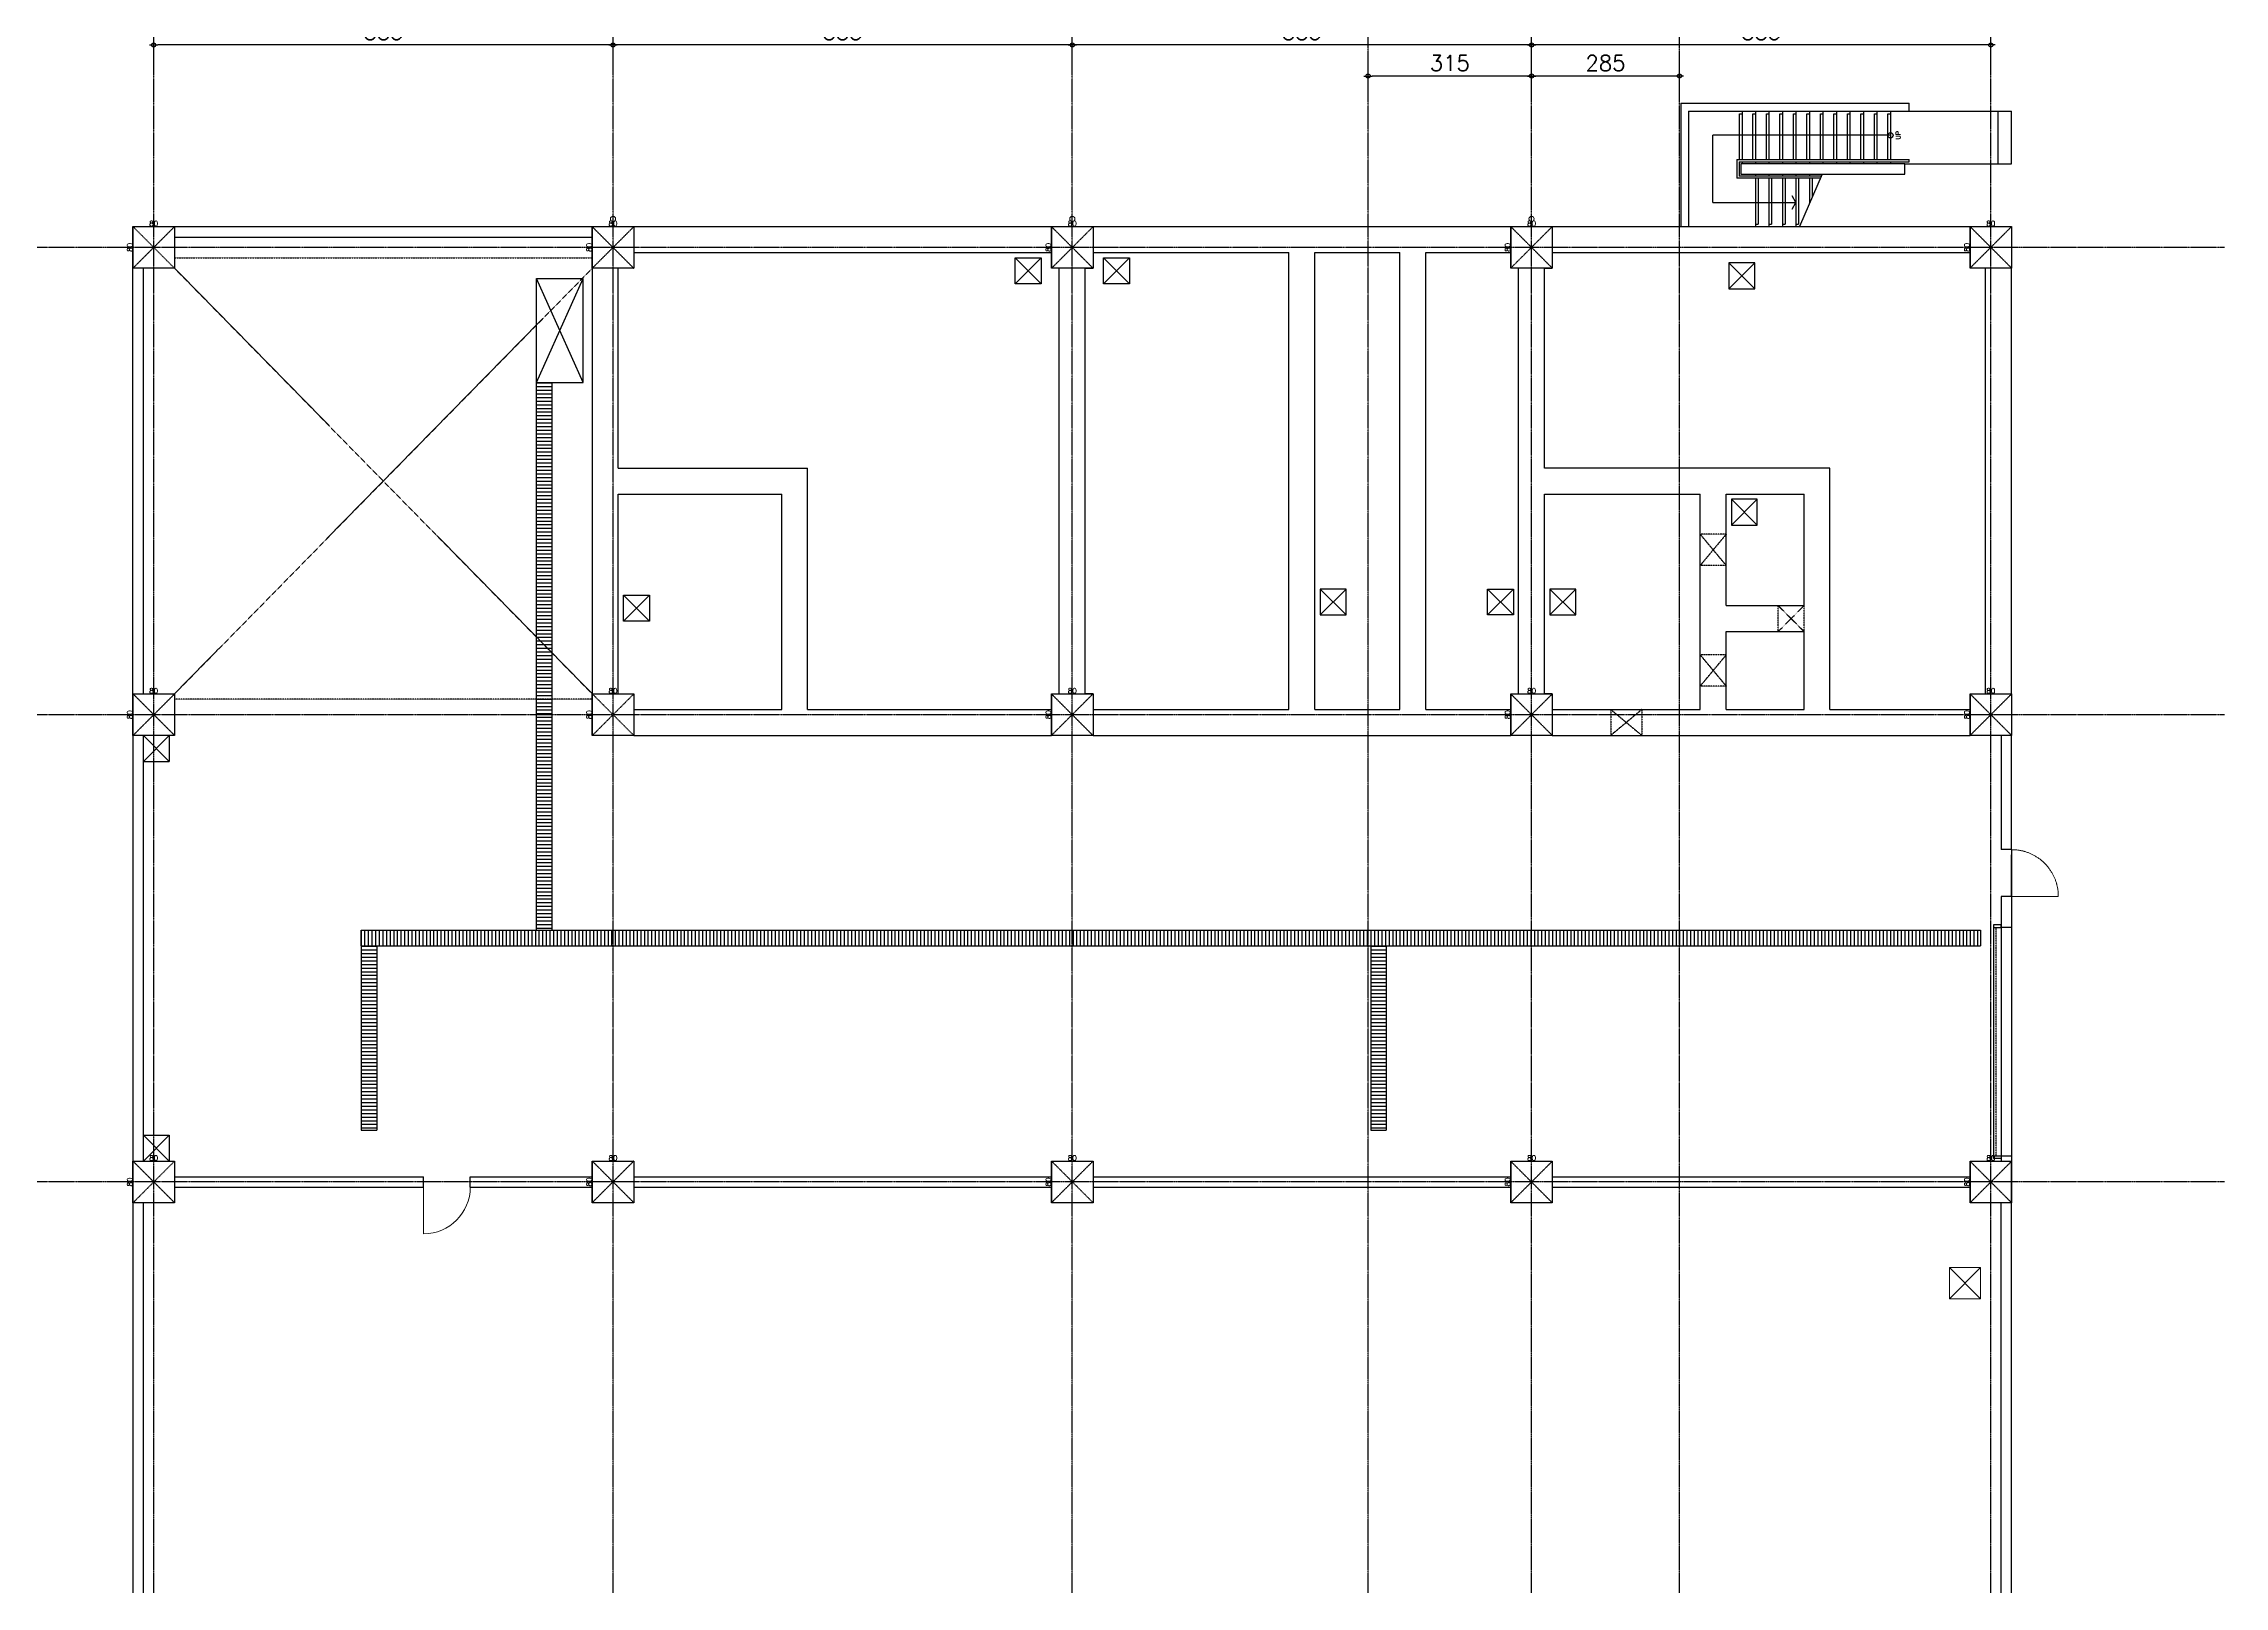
# Model space of a CAD drawing. Header units: millimetres. Extents: x -21841 to 195597, y -1659 to 112111.
# Drawn here: x -5372 to -1170, y 2211 to 5182 of the extents above; entities that cross this region are included whole.
import ezdxf
from ezdxf.enums import TextEntityAlignment as Align

# ---------------------------------------------------------------- set-up
doc = ezdxf.new("R2010")
doc.units = ezdxf.units.MM
for name, pattern in [('X-CUB2-L10$0$COL-CEN-LIN', [3.25, 2.5, -0.25, 0.25, -0.25]), ('X-CUB2-L10$0$H12設備棟1F$0$HIDDEN', [0.375, 0.25, -0.125]), ('X-CUB2-L10$0$HIDDEN', [0.3, 0.2, -0.1])]:
    doc.linetypes.add(name, pattern=pattern)
for name, color, linetype in [('0-FMCS', 6, 'Continuous'), ('X-CUB2-L10$0$0-arr', 8, 'Continuous'), ('X-CUB2-L10$0$12', 8, 'Continuous'), ('X-CUB2-L10$0$BEAM', 8, 'Continuous'), ('X-CUB2-L10$0$CCL', 8, 'X-CUB2-L10$0$COL-CEN-LIN'), ('X-CUB2-L10$0$COL', 8, 'Continuous'), ('X-CUB2-L10$0$DIM', 8, 'Continuous'), ('X-CUB2-L10$0$DITCH', 8, 'Continuous'), ('X-CUB2-L10$0$DOOR', 8, 'Continuous'), ('X-CUB2-L10$0$H12設備棟1F$0$1_d', 8, 'Continuous'), ('X-CUB2-L10$0$H12設備棟1F$0$1_oth', 8, 'Continuous'), ('X-CUB2-L10$0$H12設備棟1F$0$ARC-BEAM', 8, 'X-CUB2-L10$0$H12設備棟1F$0$HIDDEN'), ('X-CUB2-L10$0$H12設備棟1F$0$KABE1', 8, 'Continuous'), ('X-CUB2-L10$0$H12設備棟1F$0$SUGATA3', 8, 'Continuous'), ('X-CUB2-L10$0$HATCH-L', 8, 'Continuous'), ('X-CUB2-L10$0$HID(DOWN)', 8, 'X-CUB2-L10$0$HIDDEN'), ('X-CUB2-L10$0$HID(UP)', 8, 'X-CUB2-L10$0$HIDDEN'), ('X-CUB2-L10$0$OPEN', 8, 'Continuous'), ('X-CUB2-L10$0$PARAPET', 8, 'Continuous'), ('X-CUB2-L10$0$SLAB', 8, 'Continuous'), ('X-CUB2-L10$0$ST', 8, 'Continuous'), ('X-CUB2-L10$0$TREE', 8, 'Continuous'), ('X-CUB2-L10$0$TXT', 8, 'Continuous'), ('X-CUB2-L10$0$WALL-RC', 8, 'Continuous'), ('X-CUB2-L10$0$WIN', 8, 'Continuous'), ('X-CUB2-L10$0$WIN-S', 8, 'Continuous')]:
    doc.layers.add(name, color=color, linetype=linetype)
doc.styles.add('X-CUB2-L10$0$CHINA', font='simplex.shx', dxfattribs={"width": 0.75, "bigfont": 'chineset.shx'})
doc.styles.add('X-CUB2-L10$0$DIM', font='simplex.shx', dxfattribs={"bigfont": 'chineset.shx'})
doc.dimstyles.new('X-CUB2-L10$0$CIRL', dxfattribs={"dimtxt": 25, "dimasz": 8, "dimexe": 10, "dimexo": 10, "dimgap": 10, "dimtad": 1, "dimdsep": 46, "dimtxsty": 'X-CUB2-L10$0$DIM', "dimblk": 'X-CUB2-L10$0$CIR', "dimblk1": 'X-CUB2-L10$0$CIR', "dimblk2": 'X-CUB2-L10$0$CIR', "dimsah": 1, "dimcen": 10, "dimdle": 10, "dimclrd": 256, "dimclre": 256, "dimclrt": 6, "dimadec": 0, "dimazin": 0, "dimtfac": 1, "dimtix": 1, "dimtmove": 2, "dimatfit": 3, "dimldrblk": 'X-CUB2-L10$0$CIR', "dimfxl": 1, "dimtolj": 1, "dimtzin": 0, "dimarcsym": 0})
doc.dimstyles.new('X-CUB2-L10$0$JJP_005_defpoint', dxfattribs={"dimtxt": 20, "dimasz": 0.5, "dimexe": 0.5, "dimexo": 0.5, "dimgap": 0.5, "dimtad": 1, "dimdsep": 46, "dimtxsty": 'X-CUB2-L10$0$DIM', "dimblk": 'X-CUB2-L10$0$_None', "dimcen": 10, "dimclrd": 256, "dimclre": 256, "dimclrt": 256, "dimadec": 0, "dimazin": 0, "dimtfac": 1, "dimtix": 1, "dimtmove": 2, "dimatfit": 3, "dimldrblk": 'X-CUB2-L10$0$_None', "dimfxl": 0.5, "dimtolj": 1, "dimtzin": 0, "dimarcsym": 0})
pattern_1 = [(180, (0, 0), (-9e-16, -7), [])]

# ---------------------------------------------------------------- blocks, each defined once
blk = doc.blocks.new('X-CUB2-L10$0$CIR')
at = {"color": 0}
blk.add_line((1, 0), (-1, 0), dxfattribs=at)
at = {"color": 3}
blk.add_circle((0, 0), 0.5, dxfattribs=at)
blk = doc.blocks.new('*D598')
at = {"layer": 'DEFPOINTS', "color": 0, "transparency": 16777216}
for p in [(-3840, 5850), (-3840, 5790), (-300, 5790)]:
    blk.add_point(p, dxfattribs=at)
at = {"layer": 'X-CUB2-L10$0$DIM', "lineweight": -2, "transparency": 16777216}
for p, q in [((-3840, 5800), (-3840, 5860)), ((-308, 5850), (-3832, 5850)), ((-300, 5800), (-300, 5860))]:
    blk.add_line(p, q, dxfattribs=at)
at = {"layer": 'X-CUB2-L10$0$DIM', "lineweight": -2, "transparency": 16777216, "xscale": 8, "yscale": 8, "zscale": 8, "rotation": 180}
blk.add_blockref('X-CUB2-L10$0$CIR', (-3840, 5850), dxfattribs=at)
at = {"layer": 'X-CUB2-L10$0$DIM', "lineweight": -2, "transparency": 16777216, "xscale": 8, "yscale": 8, "zscale": 8}
blk.add_blockref('X-CUB2-L10$0$CIR', (-300, 5850), dxfattribs=at)
at = {"layer": 'X-CUB2-L10$0$DIM', "color": 6, "transparency": 16777216, "insert": (-2070, 5875), "char_height": 30, "attachment_point": 5, "style": 'X-CUB2-L10$0$DIM'}
blk.add_mtext('\\A1;3540', dxfattribs=at)
blk = doc.blocks.new('*D599')
at = {"layer": 'DEFPOINTS', "color": 0, "transparency": 16777216}
for p in [(-3840, 5790), (-3840, 5730), (-2955, 5730)]:
    blk.add_point(p, dxfattribs=at)
at = {"layer": 'X-CUB2-L10$0$DIM', "lineweight": -2, "transparency": 16777216}
for p, q in [((-3840, 5740), (-3840, 5800)), ((-2955, 5740), (-2955, 5800)), ((-2963, 5790), (-3832, 5790))]:
    blk.add_line(p, q, dxfattribs=at)
at = {"layer": 'X-CUB2-L10$0$DIM', "lineweight": -2, "transparency": 16777216, "xscale": 8, "yscale": 8, "zscale": 8, "rotation": 180}
blk.add_blockref('X-CUB2-L10$0$CIR', (-3840, 5790), dxfattribs=at)
at = {"layer": 'X-CUB2-L10$0$DIM', "lineweight": -2, "transparency": 16777216, "xscale": 8, "yscale": 8, "zscale": 8}
blk.add_blockref('X-CUB2-L10$0$CIR', (-2955, 5790), dxfattribs=at)
at = {"layer": 'X-CUB2-L10$0$DIM', "color": 6, "transparency": 16777216, "insert": (-3397.5, 5815), "char_height": 30, "attachment_point": 5, "style": 'X-CUB2-L10$0$DIM'}
blk.add_mtext('\\A1;885', dxfattribs=at)
blk = doc.blocks.new('*D603')
at = {"layer": 'DEFPOINTS', "color": 0, "transparency": 16777216}
for p in [(-1500, 5730), (-1500, 5670), (-1185, 5670)]:
    blk.add_point(p, dxfattribs=at)
at = {"layer": 'X-CUB2-L10$0$DIM', "lineweight": -2, "transparency": 16777216}
for p, q in [((-1500, 5680), (-1500, 5740)), ((-1193, 5730), (-1492, 5730)), ((-1185, 5680), (-1185, 5740))]:
    blk.add_line(p, q, dxfattribs=at)
at = {"layer": 'X-CUB2-L10$0$DIM', "lineweight": -2, "transparency": 16777216, "xscale": 8, "yscale": 8, "zscale": 8, "rotation": 180}
blk.add_blockref('X-CUB2-L10$0$CIR', (-1500, 5730), dxfattribs=at)
at = {"layer": 'X-CUB2-L10$0$DIM', "lineweight": -2, "transparency": 16777216, "xscale": 8, "yscale": 8, "zscale": 8}
blk.add_blockref('X-CUB2-L10$0$CIR', (-1185, 5730), dxfattribs=at)
at = {"layer": 'X-CUB2-L10$0$DIM', "color": 6, "transparency": 16777216, "insert": (-1342.5, 5755), "char_height": 30, "attachment_point": 5, "style": 'X-CUB2-L10$0$DIM'}
blk.add_mtext('\\A1;315', dxfattribs=at)
blk = doc.blocks.new('*D604')
at = {"layer": 'DEFPOINTS', "color": 0, "transparency": 16777216}
for p in [(-1185, 5730), (-1185, 5670), (-900, 5670)]:
    blk.add_point(p, dxfattribs=at)
at = {"layer": 'X-CUB2-L10$0$DIM', "lineweight": -2, "transparency": 16777216}
for p, q in [((-1185, 5680), (-1185, 5740)), ((-908, 5730), (-1177, 5730)), ((-900, 5680), (-900, 5740))]:
    blk.add_line(p, q, dxfattribs=at)
at = {"layer": 'X-CUB2-L10$0$DIM', "lineweight": -2, "transparency": 16777216, "xscale": 8, "yscale": 8, "zscale": 8, "rotation": 180}
blk.add_blockref('X-CUB2-L10$0$CIR', (-1185, 5730), dxfattribs=at)
at = {"layer": 'X-CUB2-L10$0$DIM', "lineweight": -2, "transparency": 16777216, "xscale": 8, "yscale": 8, "zscale": 8}
blk.add_blockref('X-CUB2-L10$0$CIR', (-900, 5730), dxfattribs=at)
at = {"layer": 'X-CUB2-L10$0$DIM', "color": 6, "transparency": 16777216, "insert": (-1042.5, 5755), "char_height": 30, "attachment_point": 5, "style": 'X-CUB2-L10$0$DIM'}
blk.add_mtext('\\A1;285', dxfattribs=at)
blk = doc.blocks.new('*D600')
at = {"layer": 'DEFPOINTS', "color": 0, "transparency": 16777216}
for p in [(-2955, 5790), (-2955, 5730), (-2070, 5730)]:
    blk.add_point(p, dxfattribs=at)
at = {"layer": 'X-CUB2-L10$0$DIM', "lineweight": -2, "transparency": 16777216}
for p, q in [((-2955, 5740), (-2955, 5800)), ((-2070, 5740), (-2070, 5800)), ((-2078, 5790), (-2947, 5790))]:
    blk.add_line(p, q, dxfattribs=at)
at = {"layer": 'X-CUB2-L10$0$DIM', "lineweight": -2, "transparency": 16777216, "xscale": 8, "yscale": 8, "zscale": 8, "rotation": 180}
blk.add_blockref('X-CUB2-L10$0$CIR', (-2955, 5790), dxfattribs=at)
at = {"layer": 'X-CUB2-L10$0$DIM', "lineweight": -2, "transparency": 16777216, "xscale": 8, "yscale": 8, "zscale": 8}
blk.add_blockref('X-CUB2-L10$0$CIR', (-2070, 5790), dxfattribs=at)
at = {"layer": 'X-CUB2-L10$0$DIM', "color": 6, "transparency": 16777216, "insert": (-2512.5, 5815), "char_height": 30, "attachment_point": 5, "style": 'X-CUB2-L10$0$DIM'}
blk.add_mtext('\\A1;885', dxfattribs=at)
blk = doc.blocks.new('*D601')
at = {"layer": 'DEFPOINTS', "color": 0, "transparency": 16777216}
for p in [(-2070, 5790), (-2070, 5730), (-1185, 5730)]:
    blk.add_point(p, dxfattribs=at)
at = {"layer": 'X-CUB2-L10$0$DIM', "lineweight": -2, "transparency": 16777216}
for p, q in [((-2070, 5740), (-2070, 5800)), ((-1185, 5740), (-1185, 5800)), ((-1193, 5790), (-2062, 5790))]:
    blk.add_line(p, q, dxfattribs=at)
at = {"layer": 'X-CUB2-L10$0$DIM', "lineweight": -2, "transparency": 16777216, "xscale": 8, "yscale": 8, "zscale": 8, "rotation": 180}
blk.add_blockref('X-CUB2-L10$0$CIR', (-2070, 5790), dxfattribs=at)
at = {"layer": 'X-CUB2-L10$0$DIM', "lineweight": -2, "transparency": 16777216, "xscale": 8, "yscale": 8, "zscale": 8}
blk.add_blockref('X-CUB2-L10$0$CIR', (-1185, 5790), dxfattribs=at)
at = {"layer": 'X-CUB2-L10$0$DIM', "color": 6, "transparency": 16777216, "insert": (-1627.5, 5815), "char_height": 30, "attachment_point": 5, "style": 'X-CUB2-L10$0$DIM'}
blk.add_mtext('\\A1;885', dxfattribs=at)
blk = doc.blocks.new('*D602')
at = {"layer": 'DEFPOINTS', "color": 0, "transparency": 16777216}
for p in [(-1185, 5790), (-1185, 5730), (-300, 5730)]:
    blk.add_point(p, dxfattribs=at)
at = {"layer": 'X-CUB2-L10$0$DIM', "lineweight": -2, "transparency": 16777216}
for p, q in [((-1185, 5740), (-1185, 5800)), ((-300, 5740), (-300, 5800)), ((-308, 5790), (-1177, 5790))]:
    blk.add_line(p, q, dxfattribs=at)
at = {"layer": 'X-CUB2-L10$0$DIM', "lineweight": -2, "transparency": 16777216, "xscale": 8, "yscale": 8, "zscale": 8, "rotation": 180}
blk.add_blockref('X-CUB2-L10$0$CIR', (-1185, 5790), dxfattribs=at)
at = {"layer": 'X-CUB2-L10$0$DIM', "lineweight": -2, "transparency": 16777216, "xscale": 8, "yscale": 8, "zscale": 8}
blk.add_blockref('X-CUB2-L10$0$CIR', (-300, 5790), dxfattribs=at)
at = {"layer": 'X-CUB2-L10$0$DIM', "color": 6, "transparency": 16777216, "insert": (-742.5, 5815), "char_height": 30, "attachment_point": 5, "style": 'X-CUB2-L10$0$DIM'}
blk.add_mtext('\\A1;885', dxfattribs=at)
blk = doc.blocks.new('*D584')
at = {"layer": 'DEFPOINTS', "lineweight": -2, "transparency": 16777216}
blk.add_line((0, 0), (80, 0), dxfattribs=at)
at = {"layer": 'DEFPOINTS', "color": 0, "transparency": 16777216}
for p in [(0, 0), (80, 0), (80, 0)]:
    blk.add_point(p, dxfattribs=at)
at = {"layer": 'DEFPOINTS', "transparency": 16777216, "insert": (40, 6.1), "char_height": 10, "attachment_point": 5, "style": 'X-CUB2-L10$0$DIM'}
blk.add_mtext('\\A1;80', dxfattribs=at)
blk = doc.blocks.new('X-CUB2-L10$0$_None')
blk = doc.blocks.new('*D585')
at = {"layer": 'DEFPOINTS', "lineweight": -2, "transparency": 16777216}
blk.add_line((0, 0), (0, -80), dxfattribs=at)
at = {"layer": 'DEFPOINTS', "color": 0, "transparency": 16777216}
for p in [(0, 0), (0, -80), (0, -80)]:
    blk.add_point(p, dxfattribs=at)
at = {"layer": 'DEFPOINTS', "transparency": 16777216, "insert": (-6.1, -40), "char_height": 10, "attachment_point": 5, "rotation": 90, "style": 'X-CUB2-L10$0$DIM'}
blk.add_mtext('\\A1;80', dxfattribs=at)
blk = doc.blocks.new('*U597')
at = {"layer": 'X-CUB2-L10$0$WIN'}
for points in [[(445, 15), (5, 15)], [(445, 0), (5, 0)]]:
    blk.add_lwpolyline(points, dxfattribs=at)
at = {"layer": 'X-CUB2-L10$0$WIN-S'}
for points in [[(0, 15), (5, 15), (5, 0), (0, 0)], [(450, 15), (445, 15), (445, 0), (450, 0)]]:
    blk.add_lwpolyline(points, close=True, dxfattribs=at)
at = {"layer": 'X-CUB2-L10$0$WIN-S', "linetype": 'X-CUB2-L10$0$HIDDEN'}
blk.add_lwpolyline([(5, 10), (445, 10)], dxfattribs=at)
blk = doc.blocks.new('X-CUB2-L10$0$A$C9662e878')
at = {"layer": 'X-CUB2-L10$0$CCL'}
for p, q in [((-3840, -450), (-3840, 5910)), ((-2955, -450), (-2955, 5910)), ((-2070, -450), (-2070, 5910)), ((-1500, -450), (-1500, 5910)), ((-1185, -450), (-1185, 5910)), ((-900, -450), (-900, 5910)), ((-300, -450), (-300, 5910)), ((150, 5400), (-4290, 5400)), ((150, 4500), (-4290, 4500)), ((150, 3600), (-4290, 3600))]:
    blk.add_line(p, q, dxfattribs=at)
at = {"layer": 'X-CUB2-L10$0$DIM'}
for base, p1, p2, picture, middle in [((-3840, 5850), (-300, 5790), (-3840, 5790), '*D598', (-2070, 5875)), ((-3840, 5790), (-2955, 5730), (-3840, 5730), '*D599', (-3397.5, 5815)), ((-2955, 5790), (-2070, 5730), (-2955, 5730), '*D600', (-2512.5, 5815)), ((-2070, 5790), (-1185, 5730), (-2070, 5730), '*D601', (-1627.5, 5815)), ((-1185, 5790), (-300, 5730), (-1185, 5730), '*D602', (-742.5, 5815)), ((-1500, 5730), (-1185, 5670), (-1500, 5670), '*D603', (-1342.5, 5755)), ((-1185, 5730), (-900, 5670), (-1185, 5670), '*D604', (-1042.5, 5755))]:
    dim = blk.add_linear_dim(base=base, p1=p1, p2=p2, angle=180, dimstyle='X-CUB2-L10$0$CIRL', override={"dimtxt": 30}, dxfattribs=at)
    dim.commit()
    dim.dimension.update_dxf_attribs({"geometry": picture, "text_midpoint": middle})
blk = doc.blocks.new('*U583')
at = {"layer": 'DEFPOINTS', "linetype": 'X-CUB2-L10$0$HIDDEN', "ltscale": 0.1}
for p, q in [((80, 0), (0, -80)), ((0, 0), (80, -80))]:
    blk.add_line(p, q, dxfattribs=at)
at = {"layer": 'X-CUB2-L10$0$COL', "ltscale": 0.1}
blk.add_lwpolyline([(0, 0), (80, 0), (80, -80), (0, -80)], close=True, dxfattribs=at)
at = {"layer": 'DEFPOINTS'}
dim = blk.add_linear_dim(base=(0, -80), p1=(0, 0), p2=(0, -80), angle=90, dimstyle='X-CUB2-L10$0$JJP_005_defpoint', override={"dimtxt": 10}, dxfattribs=at)
dim.commit()
dim.dimension.update_dxf_attribs({"geometry": '*D585', "text_midpoint": (-6.067, -40)})
dim = blk.add_linear_dim(base=(80, 0), p1=(0, 0), p2=(80, 0), dimstyle='X-CUB2-L10$0$JJP_005_defpoint', override={"dimtxt": 10}, dxfattribs=at)
dim.commit()
dim.dimension.update_dxf_attribs({"geometry": '*D584', "text_midpoint": (40, 6.067)})
blk = doc.blocks.new('X-CUB2-L10')
at = {"layer": 'X-CUB2-L10$0$HATCH-L'}
h = blk.add_hatch(dxfattribs=at)
h.set_pattern_fill('_USER', color=256, scale=7, angle=180, style=0, pattern_type=0)
h.set_pattern_definition(pattern_1)
h.paths.add_polyline_path([(-4422.5, 3475), (-4392.5, 3475), (-4392.5, 4530), (-4422.5, 4530)])
h = blk.add_hatch(dxfattribs=at)
h.set_pattern_fill('_USER', color=256, scale=7, angle=90, style=0, pattern_type=0)
h.set_pattern_definition([(90, (0, 0), (-7, 4e-16), [])])
h.paths.add_polyline_path([(-1640, 3475), (-4760, 3475), (-4760, 3445), (-1640, 3445)])
h = blk.add_hatch(dxfattribs=at)
h.set_pattern_fill('_USER', color=256, scale=7, angle=180, style=0, pattern_type=0)
h.set_pattern_definition(pattern_1)
h.paths.add_polyline_path([(-4730, 3445), (-4760, 3445), (-4760, 3090), (-4730, 3090)])
h = blk.add_hatch(dxfattribs=at)
h.set_pattern_fill('_USER', color=256, scale=7, angle=180, style=0, pattern_type=0)
h.set_pattern_definition(pattern_1)
h.paths.add_polyline_path([(-2785, 3445), (-2815, 3445), (-2815, 3090), (-2785, 3090)])
at = {"layer": 'X-CUB2-L10$0$0-arr', "color": 4}
blk.add_lwpolyline([(-2003, 4863.6), (-1995.5, 4876.6), (-2003, 4889.6)], dxfattribs=at)
blk.add_circle((-1813.5, 5005.9), 5, dxfattribs=at)
at = {"layer": 'X-CUB2-L10$0$12'}
for p, q in [((-1813.5, 5005.9), (-2156, 5005.9)), ((-2156, 4876.6), (-2156, 5005.9)), ((-2156, 4876.6), (-1995.5, 4876.6))]:
    blk.add_line(p, q, dxfattribs=at)
at = {"layer": 'X-CUB2-L10$0$DITCH'}
for p, q in [((-3500, 4770), (-3450, 4720)), ((-3450, 4770), (-3500, 4720)), ((-3330, 4770), (-3280, 4720)), ((-3280, 4770), (-3330, 4720)), ((-2075, 4760), (-2125, 4710)), ((-2125, 4760), (-2075, 4710)), ((-2070, 4305), (-2120, 4255)), ((-2120, 4305), (-2070, 4255)), ((-4255, 4120), (-4205, 4070)), ((-4205, 4120), (-4255, 4070)), ((-2912.5, 4132), (-2862.5, 4082)), ((-2862.5, 4132), (-2912.5, 4082)), ((-2540, 4132), (-2590, 4082)), ((-2590, 4132), (-2540, 4082)), ((-2470, 4132), (-2420, 4082)), ((-2420, 4132), (-2470, 4082))]:
    blk.add_line(p, q, dxfattribs=at)
for points in [[(-3500, 4720), (-3500, 4770), (-3450, 4770), (-3450, 4720)], [(-3330, 4720), (-3330, 4770), (-3280, 4770), (-3280, 4720)], [(-2075, 4710), (-2075, 4760), (-2125, 4760), (-2125, 4710)], [(-2070, 4255), (-2070, 4305), (-2120, 4305), (-2120, 4255)], [(-4255, 4070), (-4255, 4120), (-4205, 4120), (-4205, 4070)], [(-2862.5, 4082), (-2862.5, 4132), (-2912.5, 4132), (-2912.5, 4082)], [(-2590, 4082), (-2590, 4132), (-2540, 4132), (-2540, 4082)], [(-2420, 4082), (-2420, 4132), (-2470, 4132), (-2470, 4082)]]:
    blk.add_lwpolyline(points, close=True, dxfattribs=at)
at = {"layer": 'X-CUB2-L10$0$DOOR', "linetype": 'Continuous', "lineweight": 15}
for p, q in [((-1490, 3540), (-1580, 3540)), ((-4640, 2890), (-4640, 2980))]:
    blk.add_line(p, q, dxfattribs=at)
blk.add_arc((-4640, 2980), 90, 270, 0, dxfattribs=at)
at = {"layer": 'X-CUB2-L10$0$DOOR', "linetype": 'Continuous', "lineweight": 5}
blk.add_open_spline([(-1580, 3630), (-1555.9, 3630), (-1514.1, 3605.9), (-1490, 3564.1), (-1490, 3540)], degree=2, dxfattribs=at)
at = {"layer": 'X-CUB2-L10$0$H12設備棟1F$0$1_d', "linetype": 'Continuous', "lineweight": 5}
for centre in [(-4275, 4845), (-3390, 4845), (-2505, 4845)]:
    blk.add_circle(centre, 5, dxfattribs=at)
at = {"layer": 'X-CUB2-L10$0$H12設備棟1F$0$1_oth', "linetype": 'Continuous', "lineweight": 5}
blk.add_line((-5180, 3030), (-5180, 3850), dxfattribs=at)
at = {"layer": 'X-CUB2-L10$0$H12設備棟1F$0$ARC-BEAM'}
for p, q in [((-3430, 4750), (-3430, 4830)), ((-3430, 4830), (-3350, 4830)), ((-3350, 4830), (-3350, 4750)), ((-3350, 4750), (-3430, 4750)), ((-3430, 3850), (-3430, 3930)), ((-3430, 3930), (-3350, 3930)), ((-3350, 3930), (-3350, 3850)), ((-3350, 3850), (-3430, 3850))]:
    blk.add_line(p, q, dxfattribs=at)
at = {"layer": 'X-CUB2-L10$0$H12設備棟1F$0$KABE1', "linetype": 'Continuous', "lineweight": 30}
for p, q in [((-4315, 4830), (-4235, 4830)), ((-4315, 4750), (-4315, 4810)), ((-3430, 4830), (-3350, 4830)), ((-2545, 4830), (-2465, 4830)), ((-4235, 4750), (-4265, 4750)), ((-4235, 4780), (-4235, 4750)), ((-3430, 4750), (-3430, 4780)), ((-3415, 4750), (-3430, 4750)), ((-3365, 4750), (-3350, 4750)), ((-3350, 4780), (-3350, 4750)), ((-2545, 4750), (-2545, 4780)), ((-2530, 4750), (-2545, 4750)), ((-2480, 4750), (-2465, 4750)), ((-1660, 4750), (-1660, 4780)), ((-1630, 4750), (-1660, 4750)), ((-3430, 3900), (-3430, 3930)), ((-3430, 3930), (-3415, 3930)), ((-3350, 3930), (-3365, 3930)), ((-3350, 3930), (-3350, 3900)), ((-2545, 3900), (-2545, 3930)), ((-2545, 3930), (-2530, 3930)), ((-2465, 3930), (-2480, 3930)), ((-2465, 3930), (-2465, 3900)), ((-1660, 3900), (-1660, 3930)), ((-1660, 3930), (-1630, 3930)), ((-3350, 3850), (-3430, 3850)), ((-2465, 3850), (-2545, 3850)), ((-1660, 3030), (-1580, 3030)), ((-1660, 3000), (-1660, 3030)), ((-1660, 2950), (-1660, 2980)), ((-1600, 2950), (-1660, 2950))]:
    blk.add_line(p, q, dxfattribs=at)
at = {"layer": 'X-CUB2-L10$0$H12設備棟1F$0$KABE1', "linetype": 'Continuous', "lineweight": 5}
for p, q in [((-3430, 3030), (-3350, 3030)), ((-3430, 3000), (-3430, 3030)), ((-3350, 3030), (-3350, 3000)), ((-2545, 3030), (-2465, 3030)), ((-2545, 3000), (-2545, 3030)), ((-2465, 3030), (-2465, 3000)), ((-3430, 2950), (-3430, 2980)), ((-3350, 2950), (-3430, 2950)), ((-3350, 2980), (-3350, 2950)), ((-2545, 2950), (-2545, 2980)), ((-2465, 2950), (-2545, 2950)), ((-2465, 2980), (-2465, 2950))]:
    blk.add_line(p, q, dxfattribs=at)
for points in [[(-4315, 3000), (-4315, 3030), (-4235, 3030), (-4235, 3000)], [(-4235, 2980), (-4235, 2950), (-4315, 2950), (-4315, 2980)]]:
    blk.add_lwpolyline(points, dxfattribs=at)
at = {"layer": 'X-CUB2-L10$0$H12設備棟1F$0$SUGATA3'}
for p, q in [((-2109.5, 4959.2), (-1777.5, 4959.2)), ((-2109.5, 4959.2), (-2109.5, 4923.2)), ((-1777.5, 4955), (-1777.5, 4959.2)), ((-1948.2, 4923.2), (-2109.5, 4923.2)), ((-2105.2, 4955), (-1777.5, 4955)), ((-2105.2, 4955), (-2105.2, 4927.5)), ((-1946.4, 4927.5), (-2105.2, 4927.5)), ((-1944.8, 4931.2), (-1988.8, 4830)), ((-4422.5, 4530), (-4422.5, 4730)), ((-4422.5, 4530), (-4332.5, 4730)), ((-4332.5, 4530), (-4422.5, 4730)), ((-4422.5, 4730), (-4332.5, 4730)), ((-4332.5, 4530), (-4332.5, 4730)), ((-4422.5, 3475), (-4422.5, 4530)), ((-4422.5, 4530), (-4332.5, 4530)), ((-4392.5, 3475), (-4392.5, 4530)), ((-5180, 3800), (-5130, 3850)), ((-5130, 3800), (-5180, 3850)), ((-5130, 3850), (-5130, 3800)), ((-5180, 3800), (-5130, 3800)), ((-1580, 3540), (-1580, 3620)), ((-4760, 3475), (-4760, 3090)), ((-4760, 3475), (-1640, 3475)), ((-1640, 3475), (-1640, 3445)), ((-4760, 3445), (-1640, 3445)), ((-4730, 3445), (-4730, 3090)), ((-2815, 3445), (-2815, 3090)), ((-2785, 3445), (-2785, 3090)), ((-5130, 3030), (-5180, 3080)), ((-5180, 3080), (-5130, 3080)), ((-5180, 3030), (-5130, 3080)), ((-5130, 3080), (-5130, 3030)), ((-4760, 3090), (-4730, 3090)), ((-2815, 3090), (-2785, 3090))]:
    blk.add_line(p, q, dxfattribs=at)
at = {"layer": 'X-CUB2-L10$0$HID(DOWN)'}
for p, q in [((-2130, 4237.5), (-2180, 4237.5)), ((-2130, 4177.5), (-2180, 4237.5)), ((-2130, 4237.5), (-2180, 4177.5)), ((-2130, 4177.5), (-2180, 4177.5)), ((-2030, 4050), (-2030, 4100)), ((-2030, 4050), (-1980, 4100)), ((-2030, 4100), (-1980, 4050)), ((-1980, 4050), (-1980, 4100)), ((-2130, 4005), (-2180, 4005)), ((-2180, 3945), (-2130, 4005)), ((-2180, 4005), (-2130, 3945)), ((-2130, 3945), (-2180, 3945)), ((-2352.5, 3900), (-2352.5, 3850)), ((-2292.5, 3900), (-2352.5, 3850)), ((-2352.5, 3900), (-2292.5, 3850)), ((-2292.5, 3900), (-2292.5, 3850))]:
    blk.add_line(p, q, dxfattribs=at)
at = {"layer": 'X-CUB2-L10$0$HID(UP)'}
for p, q in [((-5120, 4770), (-4315, 4770)), ((-5120, 4750), (-4315, 3930)), ((-5120, 3930), (-4315, 4750)), ((-4315, 3920), (-5120, 3920))]:
    blk.add_line(p, q, dxfattribs=at)
at = {"layer": 'X-CUB2-L10$0$OPEN', "linetype": 'Continuous', "lineweight": 0}
for p, q in [((-1640, 2765), (-1700, 2825)), ((-1700, 2765), (-1640, 2825))]:
    blk.add_line(p, q, dxfattribs=at)
blk.add_lwpolyline([(-1700, 2765), (-1640, 2765), (-1640, 2825), (-1700, 2825)], close=True, dxfattribs=at)
at = {"layer": 'X-CUB2-L10$0$PARAPET'}
for p, q in [((-2217.5, 5067.5), (-2217.5, 4830)), ((-2217.5, 5067.5), (-1777.5, 5067.5)), ((-2202.5, 5052.5), (-1777.5, 5052.5)), ((-2202.5, 5052.5), (-2202.5, 4830)), ((-1777.5, 5052.5), (-1777.5, 5067.5))]:
    blk.add_line(p, q, dxfattribs=at)
at = {"layer": 'X-CUB2-L10$0$SLAB', "linetype": 'Continuous', "lineweight": 30}
for p, q in [((-1580, 3630), (-1580, 3540)), ((-1580, 3480), (-1580, 3040))]:
    blk.add_line(p, q, dxfattribs=at)
at = {"layer": 'X-CUB2-L10$0$ST'}
for p, q in [((-2099.5, 5052.5), (-2099.5, 4959.2)), ((-2073.5, 5052.5), (-2073.5, 4959.2)), ((-2047.5, 5052.5), (-2047.5, 4959.2)), ((-2021.5, 5052.5), (-2021.5, 4959.2)), ((-1995.5, 5052.5), (-1995.5, 4959.2)), ((-1969.5, 5052.5), (-1969.5, 4959.2)), ((-1943.5, 5052.5), (-1943.5, 4959.2)), ((-1917.5, 5052.5), (-1917.5, 4959.2)), ((-1891.5, 5052.5), (-1891.5, 4959.2)), ((-1865.5, 5052.5), (-1865.5, 4959.2)), ((-1839.5, 5052.5), (-1839.5, 4959.2)), ((-1813.5, 5052.5), (-1813.5, 4959.2)), ((-1785.5, 5052.5), (-1580, 5052.5)), ((-1606, 4951.2), (-1606, 5052.5)), ((-1580, 4951.2), (-1580, 5052.5)), ((-2099.5, 4955), (-2099.5, 4951.2)), ((-2073.5, 4955), (-2073.5, 4951.2)), ((-2073.5, 4931.2), (-2073.5, 4927.5)), ((-2073.5, 4923.2), (-2073.5, 4830)), ((-2068.5, 4923.2), (-2068.5, 4835)), ((-2047.5, 4955), (-2047.5, 4951.2)), ((-2047.5, 4931.2), (-2047.5, 4927.5)), ((-2047.5, 4923.2), (-2047.5, 4830)), ((-2042.5, 4923.2), (-2042.5, 4835)), ((-2021.5, 4955), (-2021.5, 4951.2)), ((-2021.5, 4931.2), (-2021.5, 4927.5)), ((-2021.5, 4923.2), (-2021.5, 4830)), ((-2016.5, 4923.2), (-2016.5, 4835)), ((-1995.5, 4955), (-1995.5, 4951.2)), ((-1995.5, 4931.2), (-1995.5, 4927.5)), ((-1995.5, 4923.2), (-1995.5, 4830)), ((-1990.5, 4923.2), (-1990.5, 4835)), ((-1969.5, 4955), (-1969.5, 4951.2)), ((-1969.5, 4931.2), (-1969.5, 4927.5)), ((-1969.5, 4923.2), (-1969.5, 4874.4)), ((-1964.5, 4923.2), (-1964.5, 4885.9)), ((-1943.5, 4955), (-1943.5, 4951.2)), ((-1917.5, 4955), (-1917.5, 4951.2)), ((-1891.5, 4955), (-1891.5, 4951.2)), ((-1865.5, 4955), (-1865.5, 4951.2)), ((-1839.5, 4955), (-1839.5, 4951.2)), ((-1813.5, 4955), (-1813.5, 4951.2)), ((-1785.5, 4951.2), (-1580, 4951.2)), ((-2073.5, 4835), (-2068.5, 4835)), ((-2047.5, 4835), (-2042.5, 4835)), ((-2021.5, 4835), (-2016.5, 4835)), ((-1995.5, 4835), (-1990.5, 4835))]:
    blk.add_line(p, q, dxfattribs=at)
for points in [[(-2104.5, 4959.2), (-2104.5, 4959.2), (-2104.5, 5047.5), (-2099.5, 5047.5)], [(-2078.5, 4959.2), (-2078.5, 4959.2), (-2078.5, 5047.5), (-2073.5, 5047.5)], [(-2052.5, 4959.2), (-2052.5, 4959.2), (-2052.5, 5047.5), (-2047.5, 5047.5)], [(-2026.5, 4959.2), (-2026.5, 4959.2), (-2026.5, 5047.5), (-2021.5, 5047.5)], [(-2000.5, 4959.2), (-2000.5, 4959.2), (-2000.5, 5047.5), (-1995.5, 5047.5)], [(-1974.5, 4959.2), (-1974.5, 4959.2), (-1974.5, 5047.5), (-1969.5, 5047.5)], [(-1948.5, 4959.2), (-1948.5, 4959.2), (-1948.5, 5047.5), (-1943.5, 5047.5)], [(-1922.5, 4959.2), (-1922.5, 4959.2), (-1922.5, 5047.5), (-1917.5, 5047.5)], [(-1896.5, 4959.2), (-1896.5, 4959.2), (-1896.5, 5047.5), (-1891.5, 5047.5)], [(-1870.5, 4959.2), (-1870.5, 4959.2), (-1870.5, 5047.5), (-1865.5, 5047.5)], [(-1844.5, 4959.2), (-1844.5, 4959.2), (-1844.5, 5047.5), (-1839.5, 5047.5)], [(-1818.5, 4959.2), (-1818.5, 4959.2), (-1818.5, 5047.5), (-1813.5, 5047.5)]]:
    blk.add_lwpolyline(points, dxfattribs=at)
at = {"layer": 'X-CUB2-L10$0$WALL-RC'}
for p, q in [((-5120, 4830), (-4315, 4830)), ((-5120, 4810), (-4315, 4810)), ((-4235, 4830), (-3430, 4830)), ((-3350, 4830), (-2545, 4830)), ((-2465, 4830), (-1580, 4830)), ((-5200, 3930), (-5200, 4750)), ((-5180, 3930), (-5180, 4750)), ((-4315, 4750), (-4315, 3930)), ((-4265, 4365), (-4265, 4750)), ((-4235, 4780), (-3430, 4780)), ((-3415, 3930), (-3415, 4750)), ((-3365, 3930), (-3365, 4750)), ((-3350, 4780), (-2972.5, 4780)), ((-2972.5, 3900), (-2972.5, 4780)), ((-2922.5, 3900), (-2922.5, 4780)), ((-2922.5, 4780), (-2758.8, 4780)), ((-2758.8, 3900), (-2758.8, 4780)), ((-2708.8, 3900), (-2708.8, 4780)), ((-2708.8, 4780), (-2545, 4780)), ((-2530, 3930), (-2530, 4750)), ((-2480, 4365), (-2480, 4750)), ((-2465, 4780), (-1660, 4780)), ((-1630, 3930), (-1630, 4750)), ((-1580, 3930), (-1580, 4750)), ((-4265, 4365), (-3900, 4365)), ((-3900, 3900), (-3900, 4365)), ((-1930, 4365), (-2480, 4365)), ((-1930, 3900), (-1930, 4365)), ((-4265, 4315), (-3950, 4315)), ((-4265, 3930), (-4265, 4315)), ((-3950, 3900), (-3950, 4315)), ((-2480, 4315), (-2180, 4315)), ((-2480, 3930), (-2480, 4315)), ((-2180, 3900), (-2180, 4315)), ((-2130, 4315), (-1980, 4315)), ((-2130, 4100), (-2130, 4315)), ((-1980, 4100), (-1980, 4315)), ((-2130, 4100), (-1980, 4100)), ((-2130, 3900), (-2130, 4050)), ((-2130, 4050), (-1980, 4050)), ((-1980, 3900), (-1980, 4050)), ((-4235, 3900), (-3950, 3900)), ((-3900, 3900), (-3430, 3900)), ((-3350, 3900), (-2972.5, 3900)), ((-2922.5, 3900), (-2758.8, 3900)), ((-2708.8, 3900), (-2545, 3900)), ((-2465, 3900), (-2180, 3900)), ((-2130, 3900), (-1980, 3900)), ((-1930, 3900), (-1660, 3900)), ((-5200, 3850), (-5200, 3030)), ((-5180, 3030), (-5180, 3850)), ((-4235, 3850), (-3430, 3850)), ((-3350, 3850), (-2545, 3850)), ((-2465, 3850), (-1660, 3850)), ((-1600, 3850), (-1600, 3630)), ((-1580, 3630), (-1580, 3850)), ((-1580, 3630), (-1600, 3630)), ((-1580, 3540), (-1600, 3540)), ((-1600, 3540), (-1600, 3480)), ((-1580, 3540), (-1580, 3480)), ((-1580, 3480), (-1600, 3480)), ((-1600, 3040), (-1580, 3040)), ((-1600, 3040), (-1600, 3030)), ((-1580, 3040), (-1580, 3030)), ((-1580, 2050), (-1580, 3030)), ((-5120, 3000), (-4640, 3000)), ((-4640, 2980), (-4640, 3000)), ((-4550, 2980), (-4550, 3000)), ((-4550, 3000), (-4315, 3000)), ((-4235, 3000), (-3430, 3000)), ((-3350, 3000), (-2545, 3000)), ((-2465, 3000), (-1660, 3000)), ((-5200, 2950), (-5200, 2130)), ((-5180, 2130), (-5180, 2950)), ((-5120, 2980), (-4640, 2980)), ((-4550, 2980), (-4315, 2980)), ((-4235, 2980), (-3430, 2980)), ((-3350, 2980), (-2545, 2980)), ((-2465, 2980), (-1660, 2980)), ((-1600, 2130), (-1600, 2950))]:
    blk.add_line(p, q, dxfattribs=at)
blk.add_lwpolyline([(-1785.5, 4931.2), (-1785.5, 4951.2), (-2101.5, 4951.2), (-2101.5, 4931.2)], close=True, dxfattribs=at)
at = {"layer": 'X-CUB2-L10$0$BEAM'}
for p in [(-5200, 4830), (-4315, 4830), (-3430, 4830), (-2545, 4830), (-1660, 4830), (-5200, 3930), (-4315, 3930), (-3430, 3930), (-2545, 3930), (-1660, 3930), (-5200, 3030), (-4315, 3030), (-3430, 3030), (-2545, 3030), (-1660, 3030)]:
    blk.add_blockref('*U583', p, dxfattribs=at)
at = {"layer": 'X-CUB2-L10$0$CCL'}
blk.add_blockref('X-CUB2-L10$0$A$C9662e878', (-1320, -610), dxfattribs=at)
at = {"layer": 'X-CUB2-L10$0$TREE', "rotation": 89.99999999999999}
blk.add_blockref('*U597', (-1600, 3035), dxfattribs=at)
at = {"layer": 'X-CUB2-L10$0$TXT', "style": 'X-CUB2-L10$0$CHINA'}
blk.add_text('UP', height=9, rotation=90, dxfattribs=at).set_placement((-1798.5, 5005.9), align=Align.MIDDLE_CENTER)

msp = doc.modelspace()

# ---------------------------------------------------------------- block references
at = {"layer": '0-FMCS', "color": 5}
msp.add_blockref('X-CUB2-L10', (0, 0), dxfattribs=at)

doc.saveas('drawing.dxf')
